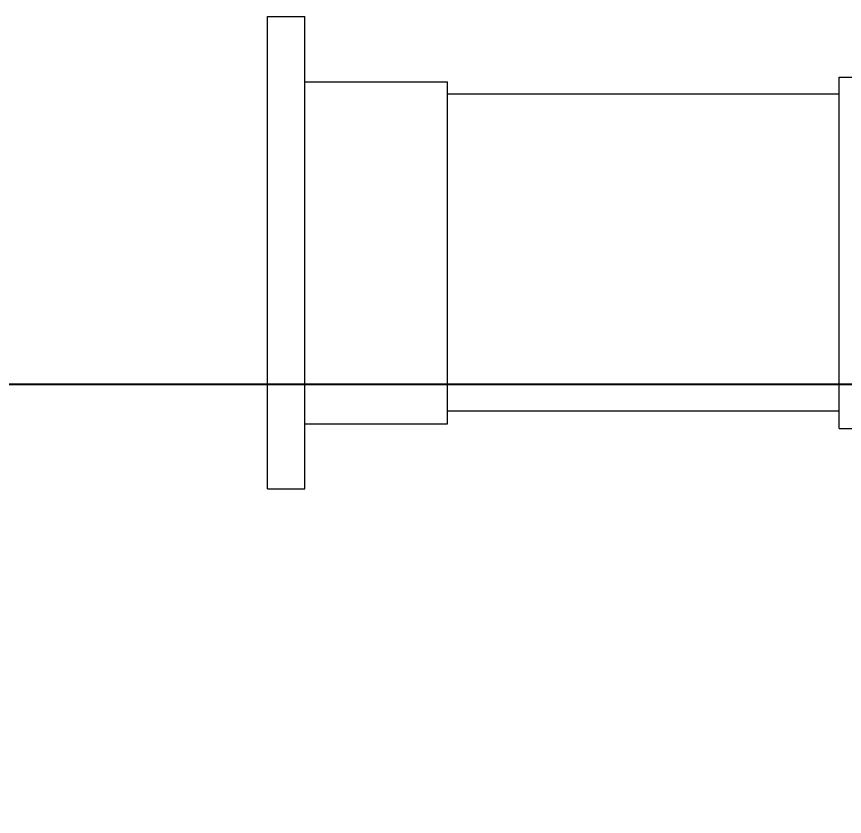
# Model space of a CAD drawing. Header units: inches. Extents: x 20 to 536, y 6 to 344.
# Drawn here: x 352.58 to 385.89, y 127.92 to 160.09 of the extents above; entities that cross this region are included whole.
import ezdxf

# ---------------------------------------------------------------- set-up
doc = ezdxf.new("R2010")
doc.units = ezdxf.units.IN
doc.header["$LTSCALE"] = 16
doc.header["$MEASUREMENT"] = 0
for name, color, linetype, lineweight in [('Dimension (ANSI)', 7, 'Continuous', 25), ('Symbol (ANSI)', 7, 'Continuous', 25), ('Visible (ANSI)', 7, 'Continuous', 50)]:
    doc.layers.add(name, color=color, linetype=linetype, lineweight=lineweight)
doc.styles.add('Standard D-E', font='arial.ttf')
doc.dimstyles.new('in [mm] D-E NeptuneBenson', dxfattribs={"dimscale": 16, "dimtxt": 0.15, "dimasz": 0.098425, "dimexe": 0.125, "dimexo": 0.063, "dimgap": 0.031496, "dimtad": 0, "dimtih": 1, "dimtoh": 1, "dimdec": 4, "dimrnd": 1e-08, "dimzin": 3, "dimdsep": 46, "dimlunit": 5, "dimtxsty": 'Standard D-E', "dimcen": 0.09, "dimdle": 0.393701, "dimclrd": 256, "dimclre": 256, "dimclrt": 256, "dimadec": 1, "dimazin": 1, "dimtfac": 1, "dimtofl": 0, "dimtmove": 0, "dimatfit": 3, "dimfxl": 1, "dimfrac": 1, "dimtolj": 1, "dimtzin": 4, "dimlwd": -1, "dimlwe": -1, "dimarcsym": 0})
doc.dimstyles.new('in [mm] D-E NeptuneBenson$7', dxfattribs={"dimscale": 16, "dimtxt": 0.15, "dimasz": 0.098425, "dimexe": 0.125, "dimexo": 0.063, "dimgap": 0.031496, "dimtad": 0, "dimtih": 1, "dimtoh": 1, "dimdec": 4, "dimrnd": 1e-08, "dimzin": 3, "dimdsep": 46, "dimlunit": 5, "dimtxsty": 'Standard D-E', "dimcen": 0.09, "dimdle": 0.393701, "dimclrd": 256, "dimclre": 256, "dimclrt": 256, "dimadec": 1, "dimazin": 1, "dimtfac": 1, "dimtofl": 0, "dimtmove": 0, "dimatfit": 3, "dimfxl": 1, "dimfrac": 1, "dimtolj": 1, "dimtzin": 4, "dimlwd": -1, "dimlwe": -1, "dimarcsym": 0})

# ---------------------------------------------------------------- blocks, each defined once
blk = doc.blocks.new('*D25')
at = {"layer": 'Defpoints', "color": 0, "transparency": 16777216}
for p in [(347.361, 145.292), (416.1, 145.292), (391.098, 47.22)]:
    blk.add_point(p, dxfattribs=at)
at = {"layer": 'Dimension (ANSI)', "transparency": 16777216}
for p, q in [((415.092, 145.292), (345.361, 145.292)), ((347.361, 143.718), (347.361, 111.269)), ((347.361, 48.795), (347.361, 93.901)), ((390.09, 47.22), (345.361, 47.22))]:
    blk.add_line(p, q, dxfattribs=at)
for points in [[(347.098, 143.718), (347.623, 143.718), (347.361, 145.292)], [(347.098, 48.795), (347.623, 48.795), (347.361, 47.22)]]:
    blk.add_solid(points, dxfattribs=at)
at = {"layer": 'Dimension (ANSI)', "transparency": 16777216, "char_height": 2.4, "attachment_point": 5, "style": 'Standard D-E'}
for s, insert in [('\\A1; \\fArial|b0|i0;\\H2.4000;98{\\H1x;\\S1#16;} in', (347.361, 105.539)), ('\\A1;[2491.0 mm]{\\P\\fArial|b0|i0;\\H2.4000;SHIPPING HEIGHT\\P\\fArial|b0|i0;\\H2.4000;REF.}', (347.361, 96.855))]:
    blk.add_mtext(s, dxfattribs=dict(at, insert=insert))

msp = doc.modelspace()

# ---------------------------------------------------------------- linework, layer by layer
at = {"layer": 'Visible (ANSI)', "linetype": 'Continuous', "lineweight": 18}
for p, q in [((362.67517, 141.09484), (362.67517, 160.09484)), ((362.67517, 160.09484), (364.17517, 160.09484)), ((364.17517, 141.09484), (364.17517, 160.09484)), ((385.67517, 143.53284), (385.67517, 157.65684)), ((385.67517, 157.65684), (392.55217, 157.65684)), ((364.17517, 157.46984), (369.92517, 157.46984)), ((369.92517, 143.71984), (369.92517, 157.46984)), ((385.67517, 156.96984), (369.92517, 156.96984)), ((385.67517, 144.21984), (369.92517, 144.21984)), ((364.17517, 143.71984), (369.92517, 143.71984)), ((385.67517, 143.53284), (391.61317, 143.53284)), ((362.67517, 141.09484), (364.17517, 141.09484))]:
    msp.add_line(p, q, dxfattribs=at)

# ---------------------------------------------------------------- dimensions: what is measured, and where the dimension line sits
at = {"layer": 'Dimension (ANSI)'}
dim = msp.add_linear_dim(base=(347.36094, 145.29234), p1=(391.09829, 47.21984), p2=(416.10017, 145.29234), angle=90, text=' \\fArial|b0|i0;\\H2.4000;<> in\\X[2491.0 mm]{\\P\\fArial|b0|i0;\\H2.4000;SHIPPING HEIGHT\\P\\fArial|b0|i0;\\H2.4000;REF.}', dimstyle='in [mm] D-E NeptuneBenson', override={"dimgap": 0.031496, "dimdec": 4, "dimpost": '', "dimtol": 0, "dimlim": 0, "dimtp": 0, "dimtm": 0, "dimtdec": 2, "dimatfit": 1}, dxfattribs=at)
dim.commit()
dim.dimension.update_dxf_attribs({"geometry": '*D25', "text_midpoint": (347.36094, 102.58463), "dimtype": 160})

# ---------------------------------------------------------------- leaders
at = {"layer": 'Symbol (ANSI)', "annotation_type": 0, "has_hookline": 1, "hookline_direction": 1, "text_width": 22.09604}
msp.add_leader([(395.03011, 137.03234), (384.29424, 121.54197), (382.71944, 121.54197)], dimstyle='in [mm] D-E NeptuneBenson$7', override={"dimtad": 0}, dxfattribs=at)

doc.saveas('drawing.dxf')
